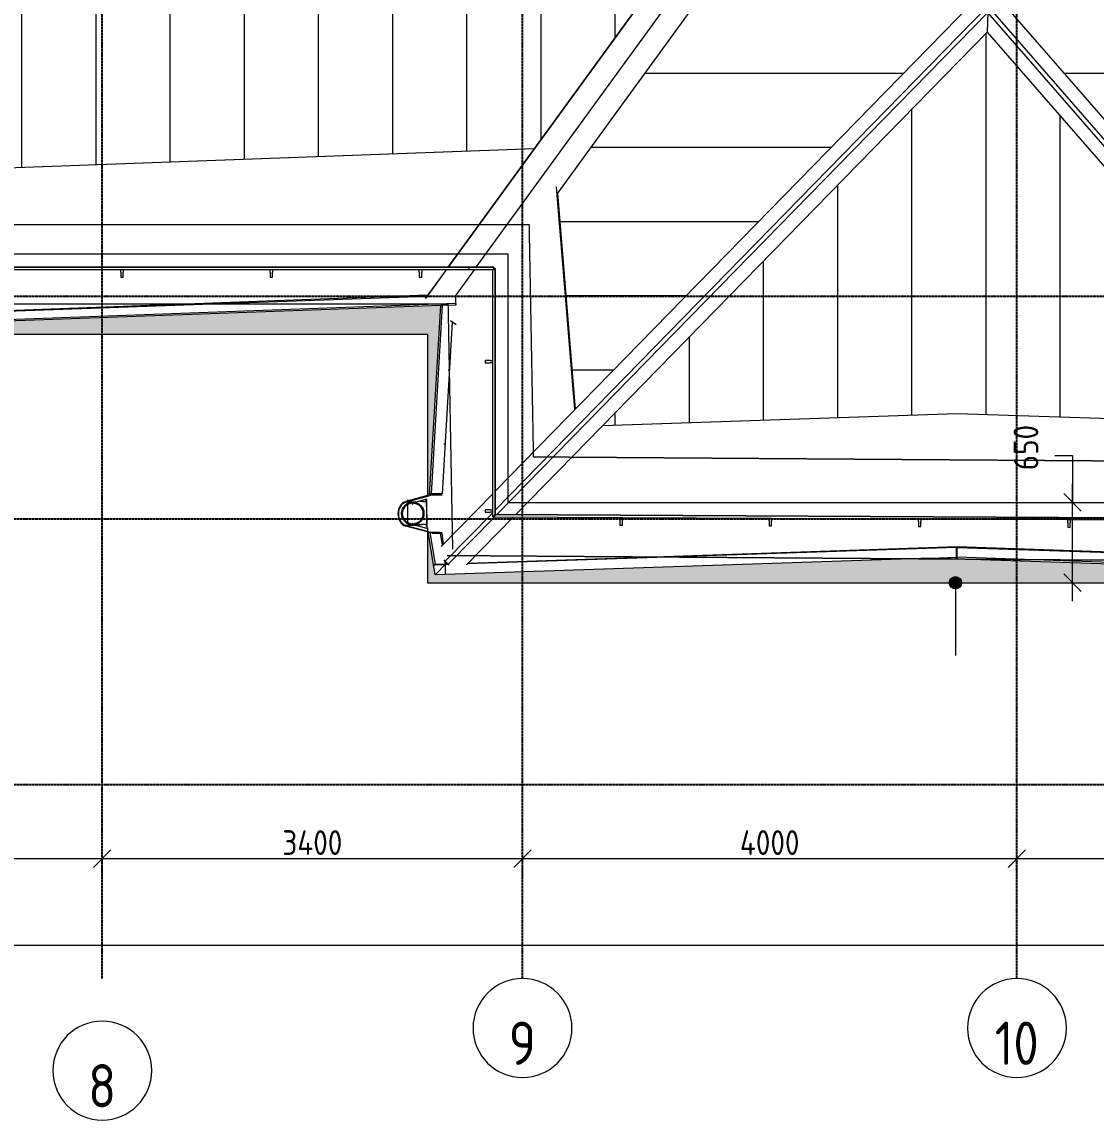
# Model space of a CAD drawing. Header units: millimetres. Extents: x -129048 to 476301, y -5853 to 215316.
# Drawn here: x 456719 to 465408, y -4873 to 4010 of the extents above; entities that cross this region are included whole.
import ezdxf

# ---------------------------------------------------------------- set-up
doc = ezdxf.new("R2010")
doc.units = ezdxf.units.MM
doc.linetypes.add('ADSK_Линия сетки', pattern=[25, 20, -2.5, 0, -2.5])
doc.linetypes.add('ADSK_Штриховая_ш3 п1_5', pattern=[4.5, 3, -1.5])
for name, color, linetype, lineweight in [('0_АР', 8, 'Continuous', 20), ('Антураж', 7, 'Continuous', 18), ('Ограждение', 251, 'Continuous', 18), ('Оси', 7, 'Continuous', 9)]:
    doc.layers.add(name, color=color, linetype=linetype, lineweight=lineweight)
doc.layers.add('Обобщенные модели', color=5, linetype='Continuous', lineweight=18, true_color=0x0000ff)
doc.styles.add('GOST Common', font='GOST Common_0.ttf', dxfattribs={"width": 0.9, "height": 350})
doc.styles.add('GOST Common_1', font='GOST Common_0.ttf', dxfattribs={"width": 0.9, "height": 200})
doc.dimstyles.new('ADSK_Основной_2_5_мм', dxfattribs={"dimscale": 304.8, "dimtxt": 251.428749, "dimasz": 0.463911, "dimexe": 0.492126, "dimexo": 0.492126, "dimgap": 0.098425, "dimtad": 1, "dimdec": 1, "dimrnd": 0.1, "dimdsep": 46, "dimtxsty": 'GOST Common_1', "dimblk1": 'OBLIQUE', "dimblk2": 'OBLIQUE', "dimsah": 1, "dimcen": 0.09, "dimdle": 0.492126, "dimazin": 2, "dimtfac": 1, "dimtdec": 4, "dimtix": 1, "dimtmove": 0, "dimatfit": 3, "dimfxl": 1, "dimtvp": 1, "dimtfill": 1, "dimtolj": 1, "dimtzin": 0, "dimlwd": 20, "dimlwe": 20, "dimarcsym": 2})
doc.dimstyles.new('ADSK_Основной_2_5_мм_Округление_до_10_мм_синий', dxfattribs={"dimscale": 304.8, "dimtxt": 251.428749, "dimasz": 0.463911, "dimexe": 0.492126, "dimexo": 0.492126, "dimgap": 0.098425, "dimtad": 1, "dimdec": 0, "dimrnd": 10, "dimdsep": 46, "dimtxsty": 'GOST Common_1', "dimblk1": 'OBLIQUE', "dimblk2": 'OBLIQUE', "dimsah": 1, "dimcen": 0.09, "dimdle": 0.492126, "dimazin": 2, "dimtfac": 1, "dimtdec": 4, "dimtix": 1, "dimtmove": 1, "dimatfit": 3, "dimfxl": 1, "dimtvp": 1, "dimtolj": 1, "dimtzin": 0, "dimlwd": 20, "dimlwe": 20, "dimarcsym": 2})

# ---------------------------------------------------------------- blocks, each defined once
blk = doc.blocks.new('Водосток - Тип 1 _карниз больше 490мм_-5298490-План кровли АР копия 1')
at = {"layer": 'Обобщенные модели'}
for p, q in [((39.7, 415), (125, 415)), ((125, 415), (197.6, 415)), ((223.3, 415), (231.2, 415)), ((125, 265), (18.8, 265)), ((75, 265), (75, 262.6)), ((75, 265), (75, 263.6)), ((231.2, 265), (125, 265)), ((175, 262.3), (175, 265)), ((175, 263.6), (175, 265)), ((175, 265), (175, 262.3)), ((175, 262.3), (175, 263.6))]:
    blk.add_line(p, q, dxfattribs=at)
at = {"layer": 'Обобщенные модели', "flags": 128}
blk.add_lwpolyline([(75, 262.6), (75, 263.8), (75, 265)], dxfattribs=at)
at = {"layer": 'Обобщенные модели'}
for points, knots in [([(18.8, 265), (21.1, 265), (25.1, 265.7), (28.9, 268.6), (30.8, 272.1), (31.6, 274.9), (32, 277.4), (32.1, 279.4), (32.2, 281.5), (32.2, 283.8), (32.1, 286.2), (31.9, 288.7), (31.6, 291.4), (31.3, 294.1), (31, 297), (30.6, 299.9), (30.2, 302.9), (29.8, 306), (29.4, 309.2), (29, 312.4), (28.7, 315.7), (28.3, 320.2), (27.8, 325.9), (27.4, 335.3), (27.4, 344.8), (27.8, 353.3), (28.1, 357.1), (28.2, 358.5)], [-1, -1, -1, -1, -0.9411765, -0.8823529, -0.8529412, -0.8235294, -0.8088235, -0.7941176, -0.7794118, -0.7647059, -0.75, -0.7352941, -0.7205882, -0.7058824, -0.6911765, -0.6764706, -0.6617647, -0.6470588, -0.6323529, -0.6176471, -0.6029412, -0.5882353, -0.5588235, -0.5294118, -0.4705882, -0.4411765, -0.4221107, -0.4221107, -0.4221107, -0.4221107]), ([(231.2, 415), (228.9, 415), (226.8, 414.6), (224.9, 413.8), (224.8, 413.7)], [-1, -1, -1, -1, -0.94117647, -0.93710492, -0.93710492, -0.93710492, -0.93710492]), ([(221.6, 318.7), (221.5, 317.7), (221.3, 315.6), (221, 312.4), (220.6, 309.2), (220.2, 306), (219.8, 302.9), (219.4, 299.9), (219, 296.9), (218.7, 294.1), (218.4, 291.4), (218.1, 288.7), (217.9, 286.2), (217.8, 283.8), (217.8, 281.5), (217.9, 279.4), (218, 277.3), (218.4, 274.9), (219.2, 272.1), (221.1, 268.5), (224.9, 265.7), (228.9, 265), (231.2, 265)], [-0.4101108, -0.4101108, -0.4101108, -0.4101108, -0.3970588, -0.3823529, -0.3676471, -0.3529412, -0.3382353, -0.3235294, -0.3088235, -0.2941176, -0.2794118, -0.2647059, -0.25, -0.2352941, -0.2205882, -0.2058824, -0.1911765, -0.1764706, -0.1470588, -0.1176471, -0.0588235, 0, 0, 0, 0])]:
    blk.add_open_spline(points, degree=3, knots=knots, dxfattribs=at)
blk = doc.blocks.new('Ограждение - 20 доп поручень 300-1864261-План кровли АР копия 1')
at = {"layer": 'Ограждение'}
for p, q in [((-60, 10), (-40, 10)), ((-60, 10), (-60, -10)), ((0, 10), (-40, 10)), ((0, -10), (0, 10)), ((-40, -10), (-60, -10)), ((-40, -10), (0, -10))]:
    blk.add_line(p, q, dxfattribs=at)
blk = doc.blocks.new('Ограждение - Ограждение-1863905-План кровли АР копия 1')
for p, rotation in [((38609.6, 1949.5), 269.9999999999994), ((39817.2, 1949.5), 269.9999999999994), ((41024.8, 1949.5), 269.9999999999994), ((41548.9, 1266), 180), ((41548.9, 58.4), 180), ((42647.6, -55.9), 269.7171970149964), ((43855.1, -61.9), 269.7171970149964), ((45062.7, -67.9), 269.7171970149964), ((46270.3, -73.8), 269.7171970149964)]:
    blk.add_blockref('Ограждение - 20 доп поручень 300-1864261-План кровли АР копия 1', p, dxfattribs=dict(rotation=rotation))
blk = doc.blocks.new('Тип верхнего поручня - Верхний поручень_Внутренний_-1864227-План кровли АР копия 1')
at = {"layer": 'Ограждение'}
for p, q in [((29053.3, 2029.5), (41415.1, 2029.5)), ((41415.1, 2009.5), (29053.3, 2009.5)), ((41415.1, 2029.5), (41618.9, 2029.5)), ((41415.1, 2029.5), (41415.1, 2009.5)), ((41618.9, 2009.5), (41415.1, 2009.5)), ((41608.9, 9.2), (41608.9, 2009.5)), ((41618.9, 2029.5), (41618.9, 2009.5)), ((41618.9, 2019.5), (41628.9, 2019.5)), ((41628.9, 2019.5), (41628.9, 29.1)), ((41628.9, 29.1), (41608.9, 9.2)), ((42647.9, 4.1), (41608.9, 9.2)), ((41628.9, 29.1), (49274.2, -8.6)), ((43855.4, -1.9), (42657.9, 4)), ((46270.6, -13.8), (43865.4, -1.9)), ((47478.2, -19.8), (46280.6, -13.9))]:
    blk.add_line(p, q, dxfattribs=at)
blk = doc.blocks.new('Тип верхнего поручня - Верхний поручень_Внутренний_-V18-План кровли АР копия 1')
at = {"layer": 'Ограждение'}
for p, q in [((41415.1, 2029.5), (29053.3, 2029.5)), ((41415.1, 2009.5), (29053.3, 2009.5)), ((41618.9, 2029.5), (41415.1, 2029.5)), ((41618.9, 2009.5), (41415.1, 2009.5)), ((41608.9, 19.1), (41608.9, 2009.5)), ((41618.9, 2009.5), (41618.9, 2029.5)), ((41618.9, 2019.5), (41628.9, 2019.5)), ((41628.9, 19.1), (41628.9, 2019.5)), ((41608.9, 19.1), (41628.9, 19.1)), ((41618.9, 9.1), (41618.9, 19.1)), ((42647.9, 4.1), (41618.9, 9.1)), ((49274.2, -8.6), (41628.9, 29.1)), ((43855.4, -1.9), (42657.9, 4)), ((46270.6, -13.8), (43865.4, -1.9)), ((47478.2, -19.8), (46280.6, -13.9))]:
    blk.add_line(p, q, dxfattribs=at)
blk = doc.blocks.new('Ограждение - Ограждение-2966135-План кровли АР копия 1')
at = {"layer": 'Ограждение'}
for p, q in [((45522.5, 4201.7), (45618.5, 4299.9)), ((45614.6, 4141.9), (45618.6, 4301.9)), ((45618.5, 4299.9), (45614.6, 4141.3)), ((45618.6, 4301.9), (45618.5, 4300.9)), ((45618.6, 4301.9), (45713.9, 4192.4)), ((41628.9, 218.7), (45488.9, 4167.4)), ((41628.9, 64.1), (45614.8, 4141.6)), ((45613.4, 4091.5), (41642.2, 29)), ((45613.1, 4091.3), (45607.9, 3931.3)), ((45614.1, 4116.6), (45613.4, 4091.5)), ((49181.3, -8.2), (45613.4, 4091.5)), ((45614.1, 4116.6), (45614.8, 4141.6)), ((45614.8, 4141.6), (45614.6, 4141.9)), ((45614.8, 4141.6), (49226.5, -8.4)), ((45739, 4163.5), (49297.1, 75)), ((41792.6, 28.3), (45607.9, 3931.3)), ((45607.9, 3933.2), (49037.4, -7.5)), ((41192.1, -228.2), (41608.9, 198.2)), ((41225.3, -348.8), (41608.9, 43.6)), ((41622.7, 9.1), (41249.6, -372.5)), ((41395.9, -377.5), (41773.1, 8.4)), ((49317.4, 51.8), (49521.4, -182.6)), ((49054.9, -27.6), (49358.6, -376.5)), ((49446.4, -312.8), (49198.7, -28.3)), ((49244, -28.5), (49472, -290.5)), ((49517, -251.4), (49472, -290.5)), ((41225.3, -348.8), (41212.3, -336)), ((41237.5, -360.7), (41225.3, -348.8)), ((49446.4, -312.8), (49372.7, -377)), ((49459.2, -301.7), (49446.4, -312.8)), ((49472, -290.5), (49459.2, -301.7)), ((41249.6, -372.5), (41237.5, -360.7)), ((41257.6, -380.4), (41249.6, -372.5))]:
    blk.add_line(p, q, dxfattribs=at)
blk = doc.blocks.new('Ограждение - Ограждение-2968790-План кровли АР копия 1')
at = {"layer": 'Ограждение'}
for p, q in [((45307.2, 7614.4), (45270.9, 7564.6)), ((45271.2, 7562.5), (45308.3, 7613.6)), ((45307.2, 7614.4), (45308.3, 7613.6)), ((45308.3, 7613.6), (45357.7, 7577.7)), ((45229, 7506.8), (41247.7, 2029.5)), ((41249.4, 2029.5), (45230.1, 7506)), ((45454.8, 7507.1), (41473.3, 2029.5)), ((45441.9, 7516.5), (45454.8, 7507.1)), ((45454.8, 7507.1), (45488.9, 7482.3)), ((45557.4, 7432.6), (45597, 7403.8)), ((45597, 7396.7), (45582.4, 7376.6)), ((45488.9, 7248), (42132.1, 2629.9)), ((41233.1, 2009.5), (41064.5, 1777.5)), ((41065.8, 1776.9), (41234.9, 2009.5)), ((41458.7, 2009.5), (41301.6, 1793.3)), ((41312.8, 1563.4), (41266.7, 1597))]:
    blk.add_line(p, q, dxfattribs=at)
blk = doc.blocks.new('Антураж 4 - Антураж 4-5053377-План кровли АР копия 1')
at = {"layer": 'Антураж'}
for p, q in [((35759.5, 2764.3), (41946.1, 2990.4)), ((41944.5, 2988.2), (35759.5, 2762.2)), ((35853.4, 1614.6), (41085.1, 1805.8)), ((41077, 1794.8), (35857.4, 1606)), ((41308.8, 1791.9), (41308.8, 1739.5)), ((41309, 1737.1), (41309, 1786.5)), ((35856, 1542.3), (41308.8, 1739.5)), ((41309.4, 1724.1), (41188.3, 1719.8)), ((41308.8, 1739.5), (41309.4, 1724.1)), ((41309.2, 1730.8), (41309, 1737.1)), ((41309.2, 1736.8), (41309.2, 1734.7)), ((41309.4, 1730.5), (41309.2, 1736.8)), ((41309.2, 1734.7), (41309.2, 1732.9)), ((41309.2, 1732.9), (41309.2, 1730.8)), ((41309.4, 1724.1), (41309.4, 1730.5)), ((45364.9, 845.3), (42496.2, 748)), ((42498.8, 750.8), (45364.9, 848)), ((45364.9, 848), (48381.9, 745.7)), ((45364.9, 848), (45364.9, 845.3)), ((48384.3, 742.9), (45364.9, 845.3)), ((45360.8, -236), (41403, -370.2)), ((41408.9, -364.2), (45364.9, -230.1)), ((45360.8, -236), (45360.8, -316)), ((45361.2, -244.5), (45360.8, -236)), ((45361, -242.9), (45361.2, -247.1)), ((45361, -317.5), (45361, -242.9)), ((45361.2, -247.1), (45361.2, -244.5)), ((45364.9, -235.9), (45364.5, -244.3)), ((45364.5, -247), (45364.7, -242.8)), ((45364.5, -244.3), (45364.5, -247)), ((45364.7, -242.8), (45364.7, -317.4)), ((45364.9, -230.1), (49348.7, -365.2)), ((45364.9, -235.9), (49353.9, -371.2)), ((45364.9, -315.8), (45364.9, -235.9)), ((45152.7, -323), (45360.8, -316)), ((45360.8, -316), (45361.4, -330.1)), ((45361.2, -323.4), (45361, -317.5)), ((45361.2, -316.4), (45361.2, -319.1)), ((45361.4, -322.3), (45361.2, -316.4)), ((45361.2, -319.1), (45361.2, -320.8)), ((45361.2, -320.8), (45361.2, -323.4)), ((45361.4, -330.1), (45361.4, -322.3)), ((45364.3, -330.2), (45364.9, -315.8)), ((45364.5, -316.3), (45364.3, -322.2)), ((45364.3, -322.2), (45364.3, -330.2)), ((45364.5, -318.9), (45364.5, -316.3)), ((45364.7, -317.4), (45364.5, -323.3)), ((45364.5, -320.6), (45364.5, -318.9)), ((45364.5, -323.3), (45364.5, -320.6)), ((49504, -456.2), (45364.9, -315.8)), ((41252.5, -375.3), (41225.9, -376.3)), ((41225.9, -456.2), (41225.9, -376.3)), ((41230.7, -367.6), (41237.5, -360.7)), ((41238.8, -362), (41230.7, -370.3)), ((41230.7, -370.3), (41230.7, -367.6)), ((41230.7, -370.3), (41246.7, -369.7))]:
    blk.add_line(p, q, dxfattribs=at)
blk = doc.blocks.new('Антураж 19 - Антураж 19-5695156-План кровли АР копия 1')
at = {"layer": 'Антураж'}
for p, q in [((42274.3, 878.9), (42125.7, 2681.7)), ((42132.7, 2629.4), (42276.8, 881.5)), ((41113, 196.2), (41202.6, 1720.3)), ((41281.3, 1586.3), (41199.6, 196.8)), ((41079.8, 183), (40906.1, 135.8)), ((40907.1, 131), (41079.8, 177.9)), ((41097.9, 182.8), (41120.1, 188.8)), ((41119.2, 193.7), (41098.2, 188)), ((41113, 196.2), (41098.8, 197.4)), ((41190.5, 196.2), (41113, 196.2)), ((41197.7, 193.7), (41119.2, 193.7)), ((41120.1, 188.8), (41119.2, 193.7)), ((41120.1, 188.8), (41198.6, 188.8)), ((41199.6, 196.8), (41188.1, 193.7)), ((40988.4, 131), (40907.1, 131)), ((41074.3, 154.3), (40988.4, 131)), ((41074.3, 155), (41075.6, -83.8)), ((41079.8, -111.4), (40906.1, -64.2)), ((40907.1, -59.3), (41079.8, -106.2)), ((40988.4, -59.3), (40907.1, -59.3)), ((41075.6, -83), (40988.4, -59.3)), ((41084.8, -107.6), (41120.1, -117.2)), ((41119.2, -122), (41085.7, -112.9)), ((41086, -114.8), (41099.8, -111.7)), ((41100, -111.6), (41178.6, -111.6)), ((41100, -111.7), (41142.9, -374.2)), ((41120.1, -117.2), (41119.2, -122)), ((41119.2, -122), (41197.7, -122)), ((41198.6, -117.2), (41120.1, -117.2)), ((41183, -122), (41199.2, -221)), ((41197.2, -122), (41208.7, -211.2)), ((41219, -342.7), (41224.2, -374.2)), ((41226.7, -350.1), (41228.8, -366.7)), ((41142.9, -374.2), (41128.9, -377.5)), ((41128.9, -377.5), (41137, -377.5)), ((41135.7, -376.5), (41141.5, -375.2)), ((41138.5, -376.5), (41135.7, -376.5)), ((41137, -377.5), (41142.8, -376.1)), ((41140.1, -376.1), (41138.5, -376.5)), ((41142.8, -376.1), (41140.1, -376.1)), ((41141.5, -375.2), (41217.4, -375.2)), ((41224.2, -374.2), (41142.9, -374.2)), ((41217.4, -375.2), (41213.2, -376.1)), ((41213.2, -376.1), (41215.9, -376.1)), ((41215.9, -376.1), (41224.2, -374.2)), ((41228.8, -366.7), (41236.1, -359.3)), ((41231.5, -366.7), (41228.8, -366.7)), ((41237.5, -360.7), (41231.5, -366.7))]:
    blk.add_line(p, q, dxfattribs=at)
for centre, major_axis, start_param, end_param in [((40928.5, 35.8), (0, 103.5), 0.260302, 2.881291), ((40928.5, 35.8), (0, 98.5), 0.261202, 2.88039), ((41009.7, 35.8), (0, 98.5), 0.261202, 0.708314), ((41009.7, 35.8), (0, 98.5), 2.442515, 2.88039)]:
    blk.add_ellipse(centre, major_axis=major_axis, ratio=0.840567, start_param=start_param, end_param=end_param, dxfattribs=at)
blk = doc.blocks.new('Ось сетки - Круг_Ø8 мм-8258-План кровли АР копия 1')
at = {"layer": 'Оси', "lineweight": 20}
for start, end in [(360, 180), (180, 360)]:
    blk.add_arc((0, 0), 4, start, end, dxfattribs=at)
blk = doc.blocks.new('_Oblique')
at = {"color": 0, "linetype": 'ByBlock', "lineweight": -2}
blk.add_line((-0.5, -0.5), (0.5, 0.5), dxfattribs=at)
blk = doc.blocks.new('*D3101')
at = {"color": 0, "lineweight": 20, "transparency": 16777216}
for p, q in [((449318.1, -2758.4), (457518.1, -2758.4)), ((449468.1, -2808.4), (449468.1, -2908.4)), ((457368.1, -2808.4), (457368.1, -2908.4))]:
    blk.add_line(p, q, dxfattribs=at)
at = {"layer": 'Defpoints', "color": 0, "transparency": 16777216}
for p in [(449468.1, -2658.4), (457368.1, -2658.4), (457368.1, -2758.4)]:
    blk.add_point(p, dxfattribs=at)
at = {"color": 0, "lineweight": 20, "transparency": 16777216, "xscale": 141.4, "yscale": 141.4, "zscale": 141.4, "rotation": 180}
blk.add_blockref('_Oblique', (449468.1, -2758.4), dxfattribs=at)
at = {"color": 0, "lineweight": 20, "transparency": 16777216, "xscale": 141.4, "yscale": 141.4, "zscale": 141.4}
blk.add_blockref('_Oblique', (457368.1, -2758.4), dxfattribs=at)
at = {"color": 0, "lineweight": 20, "transparency": 16777216, "insert": (453418.1, -2628.4), "char_height": 200, "width": 756.843, "attachment_point": 5, "style": 'GOST Common_1', "bg_fill": 3, "box_fill_scale": 1.1, "bg_fill_color": 256, "bg_fill_true_color": 13158600, "bg_fill_transparency": 0}
blk.add_mtext('\\A1;7900', dxfattribs=at)
blk = doc.blocks.new('*D3102')
at = {"color": 0, "lineweight": 20, "transparency": 16777216}
for p, q in [((457218.1, -2758.4), (460918.1, -2758.4)), ((457368.1, -2808.4), (457368.1, -2908.4)), ((460768.1, -2808.4), (460768.1, -2908.4))]:
    blk.add_line(p, q, dxfattribs=at)
at = {"layer": 'Defpoints', "color": 0, "transparency": 16777216}
for p in [(457368.1, -2658.4), (460768.1, -2658.4), (460768.1, -2758.4)]:
    blk.add_point(p, dxfattribs=at)
at = {"color": 0, "lineweight": 20, "transparency": 16777216, "xscale": 141.4, "yscale": 141.4, "zscale": 141.4, "rotation": 180}
blk.add_blockref('_Oblique', (457368.1, -2758.4), dxfattribs=at)
at = {"color": 0, "lineweight": 20, "transparency": 16777216, "xscale": 141.4, "yscale": 141.4, "zscale": 141.4}
blk.add_blockref('_Oblique', (460768.1, -2758.4), dxfattribs=at)
at = {"color": 0, "lineweight": 20, "transparency": 16777216, "insert": (459068.1, -2628.4), "char_height": 200, "width": 782.412, "attachment_point": 5, "style": 'GOST Common_1', "bg_fill": 3, "box_fill_scale": 1.1, "bg_fill_color": 256, "bg_fill_true_color": 13158600, "bg_fill_transparency": 0}
blk.add_mtext('\\A1;3400', dxfattribs=at)
blk = doc.blocks.new('*D3103')
at = {"color": 0, "lineweight": 20, "transparency": 16777216}
for p, q in [((460618.1, -2758.4), (464918.1, -2758.4)), ((460768.1, -2808.4), (460768.1, -2908.4)), ((464768.1, -2808.4), (464768.1, -2908.4))]:
    blk.add_line(p, q, dxfattribs=at)
at = {"layer": 'Defpoints', "color": 0, "transparency": 16777216}
for p in [(460768.1, -2658.4), (464768.1, -2658.4), (464768.1, -2758.4)]:
    blk.add_point(p, dxfattribs=at)
at = {"color": 0, "lineweight": 20, "transparency": 16777216, "xscale": 141.4, "yscale": 141.4, "zscale": 141.4, "rotation": 180}
blk.add_blockref('_Oblique', (460768.1, -2758.4), dxfattribs=at)
at = {"color": 0, "lineweight": 20, "transparency": 16777216, "xscale": 141.4, "yscale": 141.4, "zscale": 141.4}
blk.add_blockref('_Oblique', (464768.1, -2758.4), dxfattribs=at)
at = {"color": 0, "lineweight": 20, "transparency": 16777216, "insert": (462768.1, -2628.4), "char_height": 200, "width": 782.412, "attachment_point": 5, "style": 'GOST Common_1', "bg_fill": 3, "box_fill_scale": 1.1, "bg_fill_color": 256, "bg_fill_true_color": 13158600, "bg_fill_transparency": 0}
blk.add_mtext('\\A1;4000', dxfattribs=at)
blk = doc.blocks.new('*D3104')
at = {"color": 0, "lineweight": 20, "transparency": 16777216}
for p, q in [((464618.1, -2758.4), (467918.1, -2758.4)), ((464768.1, -2808.4), (464768.1, -2908.4)), ((467768.1, -2808.4), (467768.1, -2908.4))]:
    blk.add_line(p, q, dxfattribs=at)
at = {"layer": 'Defpoints', "color": 0, "transparency": 16777216}
for p in [(464768.1, -2658.4), (467768.1, -2658.4), (467768.1, -2758.4)]:
    blk.add_point(p, dxfattribs=at)
at = {"color": 0, "lineweight": 20, "transparency": 16777216, "xscale": 141.4, "yscale": 141.4, "zscale": 141.4, "rotation": 180}
blk.add_blockref('_Oblique', (464768.1, -2758.4), dxfattribs=at)
at = {"color": 0, "lineweight": 20, "transparency": 16777216, "xscale": 141.4, "yscale": 141.4, "zscale": 141.4}
blk.add_blockref('_Oblique', (467768.1, -2758.4), dxfattribs=at)
at = {"color": 0, "lineweight": 20, "transparency": 16777216, "insert": (466268.1, -2628.4), "char_height": 200, "width": 756.843, "attachment_point": 5, "style": 'GOST Common_1', "bg_fill": 3, "box_fill_scale": 1.1, "bg_fill_color": 256, "bg_fill_true_color": 13158600, "bg_fill_transparency": 0}
blk.add_mtext('\\A1;3000', dxfattribs=at)
blk = doc.blocks.new('*D3106')
at = {"color": 0, "lineweight": 20, "transparency": 16777216}
for p, q in [((412268.1, -3458.4), (474418.1, -3458.4)), ((412418.1, -3508.4), (412418.1, -3608.4)), ((474268.1, -3508.4), (474268.1, -3608.4))]:
    blk.add_line(p, q, dxfattribs=at)
at = {"layer": 'Defpoints', "color": 0, "transparency": 16777216}
for p in [(412418.1, -3358.4), (474268.1, -3358.4), (474268.1, -3458.4)]:
    blk.add_point(p, dxfattribs=at)
at = {"color": 0, "lineweight": 20, "transparency": 16777216, "xscale": 141.4, "yscale": 141.4, "zscale": 141.4, "rotation": 180}
blk.add_blockref('_Oblique', (412418.1, -3458.4), dxfattribs=at)
at = {"color": 0, "lineweight": 20, "transparency": 16777216, "xscale": 141.4, "yscale": 141.4, "zscale": 141.4}
blk.add_blockref('_Oblique', (474268.1, -3458.4), dxfattribs=at)
at = {"color": 0, "lineweight": 20, "transparency": 16777216, "insert": (443343.1, -3328.4), "char_height": 200, "width": 889.802, "attachment_point": 5, "style": 'GOST Common_1', "bg_fill": 3, "box_fill_scale": 1.1, "bg_fill_color": 256, "bg_fill_true_color": 13158600, "bg_fill_transparency": 0}
blk.add_mtext('\\A1;61850', dxfattribs=at)
blk = doc.blocks.new('*D3094')
at = {"layer": '0_АР', "color": 0, "lineweight": 20, "transparency": 16777216}
for p, q in [((465075.8, 504.2), (465217.2, 504.2)), ((465217.2, 504.2), (465217.2, 123.9)), ((465217.2, -676.1), (465217.2, 273.9)), ((465267.2, 123.9), (465367.2, 123.9)), ((465267.2, -526.1), (465367.2, -526.1))]:
    blk.add_line(p, q, dxfattribs=at)
at = {"layer": 'Defpoints', "color": 0, "transparency": 16777216}
for p in [(465117.2, 123.9), (465217.2, 123.9), (465117.2, -526.1)]:
    blk.add_point(p, dxfattribs=at)
at = {"layer": '0_АР', "color": 0, "lineweight": 20, "transparency": 16777216, "xscale": 141.4, "yscale": 141.4, "zscale": 141.4}
for p, rotation in [((465217.2, 123.9), 90), ((465217.2, -526.1), 270)]:
    blk.add_blockref('_Oblique', p, dxfattribs=dict(at, rotation=rotation))
at = {"layer": '0_АР', "color": 0, "lineweight": 20, "transparency": 16777216, "insert": (464741.4, 383.7), "char_height": 200, "width": 567.632, "attachment_point": 1, "rotation": 90, "line_spacing_factor": 1.022761, "style": 'GOST Common_1'}
blk.add_mtext('\\A1;650', dxfattribs=at)

msp = doc.modelspace()

# ---------------------------------------------------------------- hatches: boundary and pattern name
at = {"layer": '0_АР'}
h = msp.add_hatch(color=256, dxfattribs=at)
h.paths.add_polyline_path([(460156.04763, -526.1282), (468569.45868, -526.1282), (468569.45868, 470.85917), (468481.41768, 469.80481), (468421.75188, -474.78371), (464071.312, -327.23058), (460060.68677, -462.4321), (459998.42169, -81.34858), (459998.42169, -526.1282), (460149.25034, -526.1282)])
h.paths.add_polyline_path([(426848.18938, -393.11468), (426996.71702, -393.11468), (426995.8422, -30.5167), (426892.03817, -280.99054), (422574.47182, -150.96288), (418243.9977, -302.7896), (418181.71887, 255.10739), (418181.71887, -393.11468), (426834.40351, -393.11468)])
h.paths.add_polyline_path([(459998.42169, 173.65534), (460016.49588, 178.5626), (460106.83739, 1715.55425), (454775.1288, 1522.72712), (454768.65599, 1484.01873), (459998.42169, 1484.01873), (459998.42169, 177.8331)])
h.paths.add_polyline_path([(426996.71702, 307.98998), (426996.71702, 1484.01873), (431808.50926, 1484.01873), (431801.17411, 1522.75808), (426923.7777, 1697.71143), (426980.91393, 312.03845)])
h.paths.add_polyline_path([(418181.71887, 498.46135), (418449.78563, 8044.46376), (412395.48641, 7833.23446), (412388.9887, 7794.37715), (418181.71887, 7794.37715), (418181.71887, 521.17068)])
h.paths.add_polyline_path([(468569.45868, 793.26695), (468569.45868, 7855.20884), (474810.5027, 7855.20884), (474810.5027, 8466.54483), (474799.64795, 8463.30161), (474605.60606, 7995.59286), (468269.12123, 8216.83509), (468537.28994, 799.28958), (468551.3418, 798.37116), (468568.64393, 793.49649)])
h.paths.add_polyline_path([(444717.77099, 1484.01873), (454490.35558, 1484.01873), (454484.99256, 1516.09043), (447978.58263, 1752.2426), (447978.58263, 1629.21475), (438298.58263, 1629.21475), (438298.58263, 1739.90633), (432093.27679, 1522.69313), (432086.80967, 1484.01873), (444709.90267, 1484.01873)])
h.paths.add_polyline_path([(411793.26016, 7794.37715), (412110.68829, 7794.37715), (412105.57997, 7824.92572), (411796.07957, 7895.03328), (411970.99201, 14167.21618), (411736.11657, 20164.30548), (411690.79495, 20175.91607), (411690.79495, 7794.37715)])
h.paths.add_polyline_path([(474810.5027, 8769.43917), (474810.5027, 16800.5412), (474780.01818, 16792.48492), (474631.53347, 12780.54006), (474779.77372, 8777.42067), (474783.20502, 8776.52943)])
h.paths.add_polyline_path([(443273.92993, 13315.94041), (451515.61309, 13634.75334), (451524.95784, 13673.91812), (435026.37434, 13673.91812), (435036.37752, 13633.97199), (443273.89961, 13315.94172)])
h.paths.add_polyline_path([(429583.46955, 13405.17538), (434743.53528, 13605.55867), (434759.84589, 13673.91812), (430023.58263, 13673.91812), (430023.58263, 21008.31207), (429427.12163, 21007.79811), (429447.71262, 20921.1896), (429842.14127, 20793.78649), (429585.95802, 13476.2553)])
h.paths.add_polyline_path([(457100.32125, 13409.8723), (456816.08299, 20843.0004), (457389.97623, 21005.25186), (457399.64863, 21047.10511), (456625.26934, 21047.10511), (456625.26934, 13673.91812), (451796.60167, 13673.91812), (451806.2816, 13633.34853), (457093.45064, 13410.16233)])
h.paths.add_polyline_path([(474810.5027, 17103.43554), (474810.5027, 32792.0834), (474779.89454, 32784.00072), (474490.92605, 24945.22219), (474779.77713, 17111.41615), (474783.20502, 17110.5258)])
h.paths.add_polyline_path([(411690.79495, 20470.39356), (411735.74025, 20481.90775), (411958.45405, 26169.96647), (411735.98664, 31850.24085), (411690.79495, 31861.81815), (411690.79495, 20474.45967)])
h.paths.add_polyline_path([(464256.63893, 20578.85736), (463978.90831, 27851.09231), (463950.4366, 27858.48751), (463950.4366, 21047.10511), (457667.51663, 21047.10511), (457677.33226, 21004.63206), (464062.16559, 20591.44255)])
h.paths.add_polyline_path([(422311.50074, 20701.20681), (429147.24477, 20951.71672), (429160.16092, 21008.31207), (422655.83979, 21008.31207), (422655.83979, 28188.44734), (422612.3936, 28177.3172), (422318.66295, 20879.16209)])
h.paths.add_polyline_path([(463950.4366, 28147.68869), (463979.11188, 28155.13676), (464268.312, 35727.69465), (464206.70712, 37340.78713), (463950.4366, 37340.78713), (463950.4366, 28154.43256)])
h.paths.add_polyline_path([(422655.83979, 28465.23145), (422655.83979, 42943.28345), (422621.0216, 42934.36365), (422337.86721, 35703.51079), (422621.00423, 28474.1557), (422655.35535, 28465.35555)])
h.paths.add_polyline_path([(411690.79495, 32156.29564), (411726.38081, 32165.41211), (411915.14888, 37559.49463), (411726.55312, 42947.71188), (411690.79495, 42956.87248), (411690.79495, 32160.36175)])
h.paths.add_polyline_path([(474810.5027, 33094.97774), (474810.5027, 43242.68471), (474778.61558, 43234.4024), (474593.9667, 38155.3105), (474779.77689, 33102.95842), (474783.20502, 33102.068)])
h.paths.add_polyline_path([(464178.06421, 38090.78713), (463985.8628, 43123.48317), (463950.4366, 43132.68471), (463950.4366, 38090.78713), (464171.27948, 38090.78713)])
h.paths.add_polyline_path([(422655.83979, 43220.06756), (422655.83979, 43712.3958), (411690.79495, 43712.3958), (411690.79495, 43251.34997), (411726.89775, 43260.59886), (411851.01254, 43604.77443), (417072.42341, 43417.46725), (422496.5779, 43611.91877), (422620.72885, 43229.06236), (422655.50382, 43220.15363)])
h.paths.add_polyline_path([(463950.4366, 43421.88589), (464022.86139, 43440.6974), (464125.56796, 43776.85536), (469381.5449, 43594.91903), (474632.61136, 43776.746), (474754.15795, 43546.52079), (474810.5027, 43531.88589), (474810.5027, 43894.59235), (463950.4366, 43894.59235), (463950.4366, 43435.82273)])
h = msp.add_hatch(dxfattribs=at)
h.set_pattern_fill('FP_19', color=256, style=0, pattern_type=2)
h.set_pattern_definition([(180, (436121.63, -4.2), (-7e-14, -600), [])])
h.paths.add_polyline_path([(468428.72339, -364.41548), (468428.92179, -361.27458), (468425.98993, -361.27458)])
h.paths.add_polyline_path([(468462.7448, 794.90302), (468463.38594, 798.37116), (468451.60517, 799.51251), (468202.62681, 7655.70538), (468201.20425, 7655.61902), (468449.10116, 798.79157), (468462.48478, 794.97713)])
h.paths.add_polyline_path([(467409.20609, 997.56214), (467103.46744, 9454.29208), (467106.3993, 9454.29208), (467135.95934, 9453.0627), (464657.59439, 12624.0124), (464657.59439, 4159.31801), (467249.57651, 1180.98547)])
h.paths.add_polyline_path([(464554.28483, 4278.02648), (464554.28483, 7615.58612), (464551.89395, 7620.34121), (464549.52974, 7620.34121), (464549.52974, 4283.49034)])
h.paths.add_polyline_path([(464551.89395, 7654.32656), (464554.28483, 7659.08165), (464554.28483, 12756.19205), (464549.52974, 12762.27596), (464549.52974, 7654.32656)])
h.paths.add_polyline_path([(468200.47885, 7675.68354), (468203.00564, 7675.77455), (468187.38605, 8107.81238), (468184.73326, 8111.2065), (468200.47802, 7675.70653)])
h.paths.add_polyline_path([(464530.02904, 13005.78328), (464531.17226, 13006.6768), (464530.02904, 13012.48903)])
h = msp.add_hatch(dxfattribs=at)
h.set_pattern_fill('FP_20', color=256, style=0, pattern_type=2)
h.set_pattern_definition([(90, (418918.6, 157.27), (-600, 4e-14), [])])
h.paths.add_polyline_path([(432093.27679, 1522.69313), (432094.31786, 1522.72958), (432093.28289, 1522.72958)])
h.paths.add_polyline_path([(432080.12681, 1548.1335), (432089.19695, 1602.37434), (432094.14482, 1601.7596), (438298.58263, 1819.30774), (438298.58263, 2239.21475), (438284.70126, 2254.93238), (438296.28786, 1821.3303), (432089.14055, 1604.05265), (432086.80967, 1589.59241)])
h.paths.add_polyline_path([(431815.19212, 1548.1335), (431805.51191, 1604.09729), (430037.46077, 1665.05955), (431806.17493, 1602.05771)])
h.paths.add_polyline_path([(454497.03844, 1548.1335), (454488.06795, 1603.78438), (447978.82573, 1840.03934), (447978.82573, 2005.27642), (447971.83545, 2005.27642), (447971.83545, 1729.21475), (447978.58263, 1729.21475), (447978.82573, 1831.27072), (454483.02044, 1595.19895), (454483.02044, 1601.74758), (454488.06795, 1601.77849), (454490.35558, 1588.09807)])
h.paths.add_polyline_path([(454761.97313, 1548.1335), (454772.01576, 1602.25115), (454782.40854, 1602.02726), (459995.63161, 1790.56923), (460003.64419, 1801.59267), (454772.01576, 1610.4356), (454770.71634, 1602.37434)])
h.paths.add_polyline_path([(442301.08119, 1629.21475), (442928.06382, 1629.21475), (442928.06382, 1689.48443), (442273.48258, 1691.22462), (442264.86185, 1694.26204), (442249.19723, 1705.47429), (442243.09053, 1712.51172), (442238.33423, 1721.6348), (442236.38047, 1729.21475), (442135.33805, 1729.21475), (442135.33805, 1629.21475), (442297.85319, 1629.21475)])
h.paths.add_polyline_path([(444226.66159, 1629.21475), (444328.0777, 1629.21475), (444328.0777, 1729.21475), (444240.30813, 1729.21475), (444234.04781, 1714.4521), (444221.1832, 1700.10732), (444212.44789, 1694.6759), (444203.90468, 1691.73795), (444185.91197, 1689.47543), (444078.95669, 1689.37043), (443660.8066, 1689.34561), (443660.8066, 1629.21475), (444223.00476, 1629.21475)])
h.paths.add_polyline_path([(443865.15701, 1689.34561), (443865.13285, 1689.34745), (443903.98605, 1689.34745)])
h.paths.add_polyline_path([(447978.82573, 2025.27642), (447978.82573, 2247.12972), (447971.83545, 2239.21475), (447971.83545, 2025.27642)])
h.paths.add_polyline_path([(447696.14862, 2239.21475), (445376.82129, 4286.43997), (447433.38277, 2239.21475)])
h.paths.add_polyline_path([(438837.03531, 2239.21475), (440892.30663, 4286.43997), (438574.26946, 2239.21475), (438701.56869, 2239.21475)])
h.paths.add_polyline_path([(438279.08733, 2463.9935), (443135.20904, 6752.78357), (447978.82573, 2475.03758), (447978.82573, 2993.15609), (452378.04646, 2833.48501), (452378.04646, 5987.2416), (454678.04646, 5987.2416), (454678.04646, 2760.13125), (460864.6847, 2986.18317), (464147.18381, 7502.92323), (464135.33929, 7512.27656), (434759.44071, 7512.27656), (434759.44071, 7198.72396), (433359.44071, 7198.72396), (433359.44071, 7512.27656), (423122.13711, 7512.27656), (426183.45947, 2954.30771), (431532.31499, 2766.73319), (431532.31499, 5987.2416), (433832.31499, 5987.2416), (433832.31499, 2818.12373), (438265.41084, 2973.30172), (438278.13303, 2499.53143)])
h.paths.add_polyline_path([(464373.36861, 7502.92323), (464380.16724, 7512.27656), (464360.50062, 7512.27656)])
h.paths.add_polyline_path([(464471.46001, 7675.7686), (464494.10235, 7675.7686), (464505.36532, 7684.51986), (464515.54439, 7698.52388), (464515.54439, 7714.77895), (464466.14393, 7675.7686)])
h.paths.add_polyline_path([(464527.79187, 7724.4505), (464531.17226, 7724.4505), (464530.02904, 7726.21713)])
h = msp.add_hatch(dxfattribs=at)
h.set_pattern_fill('FP_21', color=256, style=0, pattern_type=2)
h.set_pattern_definition([(0, (430847.35, -4.2), (0, 600), [])])
h.paths.add_polyline_path([(460060.68677, -462.4321), (460142.77883, -378.45333), (460131.66318, -379.40738), (460058.68845, -380.36142), (460055.62113, -381.69708), (460047.49551, -381.69708), (460055.62113, -431.42867)])
h.paths.add_polyline_path([(460142.77883, -378.45333), (460149.25034, -370.94801), (460147.40699, -370.94801), (460144.46266, -353.55488), (460137.61736, -346.86338), (460141.55254, -370.94801)])
h.paths.add_polyline_path([(460117.73424, -225.17187), (460127.2833, -215.40334), (460115.73327, -126.24126), (460101.57001, -126.24126), (460115.73327, -212.92526)])
h.paths.add_polyline_path([(460004.58354, -119.06121), (460008.2057, -118.22359), (460004.27219, -117.15561)])
h.paths.add_polyline_path([(460016.80221, 183.77433), (460038.67115, 189.45799), (460108.93859, 190.07676), (460118.22781, 192.59885), (460199.90036, 1582.10426), (460191.13392, 1588.47629), (460109.05204, 192.0069), (460022.23276, 192.78705), (460017.3209, 192.59885), (460016.84976, 184.58333)])
h.paths.add_polyline_path([(461195.39824, 877.25986), (464407.47974, 4163.16398), (464407.47974, 7242.46384), (461051.30396, 2625.15034), (461166.88191, 1223.16819)])
h.paths.add_polyline_path([(464505.36532, 4263.29925), (464515.54439, 4273.71226), (464515.54439, 7391.13555), (464505.36532, 7377.13153), (464505.36532, 4286.43997)])
h.paths.add_polyline_path([(464515.54439, 7399.58025), (464515.54439, 7620.34121), (464511.11417, 7620.34121), (464505.36532, 7610.16214), (464505.36532, 7406.97909)])
h.paths.add_polyline_path([(464407.47974, 7478.12895), (464407.47974, 7512.27656), (464380.16724, 7512.27656), (464373.36861, 7502.92323)])
h.paths.add_polyline_path([(464515.54439, 7654.32656), (464515.54439, 7698.52388), (464505.36532, 7684.51986), (464505.36532, 7664.50563), (464511.11417, 7654.32656)])
h = msp.add_hatch(dxfattribs=at)
h.set_pattern_fill('FP_16', color=256, style=0, pattern_type=2)
h.set_pattern_definition([(90, (418918.6, -277.3), (-600, 4e-14), [])])
h.paths.add_polyline_path([(468422.37933, -464.85037), (468428.06452, -374.84629), (468303.40449, -370.61822), (468296.987, -376.20324), (468422.58938, -380.46327), (468422.58938, -460.41686)])
h.paths.add_polyline_path([(460060.82102, -463.25372), (460144.46266, -460.41686), (460144.94331, -380.44697), (460171.06642, -379.56096), (460165.32944, -373.95286), (460149.25034, -374.15104), (460149.25034, -371.83309), (460060.68677, -462.4321)])
h.paths.add_polyline_path([(468272.47442, -375.37185), (468267.27087, -369.39268), (464283.32575, -234.28347), (460327.43515, -368.45475), (460321.56833, -374.45641), (464279.34082, -240.2213), (464279.54108, -251.34743), (464280.02173, -334.30935), (464282.8451, -334.40511), (464283.32575, -308.4677), (464283.52602, -240.07935), (468264.62184, -375.10551)])
h.paths.add_polyline_path([(467300.50784, 741.47216), (464526.45541, 3927.25), (464526.44931, 3927.06449), (461417.42848, 746.58968), (464283.52602, 843.79863), (467249.57651, 743.19959)])
h = msp.add_hatch(color=256, dxfattribs=at)
edge = h.paths.add_edge_path()
edge.add_arc((464270.83342, -526.1282), 50, 0, 360)

# ---------------------------------------------------------------- linework, layer by layer
at = {"linetype": 'ADSK_Линия сетки'}
for p, q in [((464768.14798, -3728.71764), (464768.14798, 44218.78559)), ((460768.14798, -3728.71764), (460768.14798, 22545.67738)), ((457368.14798, -3728.71764), (457368.14798, 22201.49174)), ((405120.60046, 1790.78713), (469151.29981, 1790.78713)), ((405120.60046, -9.21287), (469151.29981, -9.21287)), ((405120.60046, -2159.21287), (474923.43551, -2159.21287))]:
    msp.add_line(p, q, dxfattribs=at)
at = {"layer": '0_АР', "linetype": 'ADSK_Штриховая_ш3 п1_5'}
for p, q in [((460823.48631, 2369.21475), (425989.18046, 2369.21475)), ((460858.28374, 490.2231), (460823.48631, 2369.21475)), ((426749.18046, 1729.21475), (460165.22371, 1729.21475)), ((460165.22371, 1729.21475), (460201.97349, -255.19969)), ((467662.10452, 442.58164), (460858.28374, 490.2231)), ((460158.50656, -304.89655), (468438.23977, -362.8726))]:
    msp.add_line(p, q, dxfattribs=at)
at = {"layer": '0_АР'}
for p, q in [((426346.71702, 2134.01873), (460648.42169, 2134.01873)), ((460648.42169, 2134.01873), (460648.42169, 123.8718)), ((460106.83739, 1715.55425), (454775.1288, 1522.72712)), ((460016.49588, 178.5626), (460106.83739, 1715.55425)), ((454768.65599, 1484.01873), (459998.42169, 1484.01873)), ((459998.42169, 1484.01873), (459998.42169, 173.65534)), ((459998.42169, 173.65534), (460016.49588, 178.5626)), ((460648.42169, 123.8718), (467919.45868, 123.8718)), ((460060.82102, -463.25372), (459998.42169, -81.34858)), ((459998.42169, -81.34858), (459998.42169, -526.1282)), ((464071.312, -327.23058), (460060.82102, -463.25372)), ((468421.75188, -474.78371), (464071.312, -327.23058)), ((460156.04763, -364.87958), (460060.68677, -462.4321)), ((459998.42169, -526.1282), (468569.45868, -526.1282))]:
    msp.add_line(p, q, dxfattribs=at)
at = {"layer": '0_АР', "lineweight": 20}
msp.add_line((464270.83342, -526.1282), (464270.83342, -1114.46908), dxfattribs=at)
at = {"layer": '0_АР', "lineweight": 30}
msp.add_circle((459879.8803, 33.8718), 88, dxfattribs=at)
at = {"layer": '0_АР'}
msp.add_circle((464270.83342, -526.1282), 50, dxfattribs=at)

# ---------------------------------------------------------------- block references
at = {"lineweight": 20, "xscale": 99.99999999999993, "yscale": 99.99999999999993, "zscale": 99.99999999999993}
for p in [(460768.14798, -4128.71764), (464768.14798, -4128.71764), (457368.14798, -4472.90328)]:
    msp.add_blockref('Ось сетки - Круг_Ø8 мм-8258-План кровли АР копия 1', p, dxfattribs=at)
at = {"layer": '0_АР'}
for name in ['Ограждение - Ограждение-1863905-План кровли АР копия 1', 'Тип верхнего поручня - Верхний поручень_Внутренний_-1864227-План кровли АР копия 1', 'Тип верхнего поручня - Верхний поручень_Внутренний_-V18-План кровли АР копия 1', 'Антураж 4 - Антураж 4-5053377-План кровли АР копия 1', 'Ограждение - Ограждение-2968790-План кровли АР копия 1', 'Ограждение - Ограждение-2966135-План кровли АР копия 1', 'Антураж 19 - Антураж 19-5695156-План кровли АР копия 1']:
    msp.add_blockref(name, (418918.58263, -4.21287), dxfattribs=at)
at = {"layer": '0_АР', "rotation": 90.43334442127687}
msp.add_blockref('Водосток - Тип 1 _карниз больше 490мм_-5298490-План кровли АР копия 1', (460256.90617, -84.36803), dxfattribs=at)

# ---------------------------------------------------------------- texts
at = {"char_height": 350, "attachment_point": 5, "line_spacing_factor": 1.022766, "style": 'GOST Common'}
for s, insert, width in [('\\pt89.999,180,270,360,450,540,630,720,810,900,990,1080,1170,1260,1350,1440,1530,1620,1710,1800,1890,1980,2070,2160,2250,2340,2430,2520,2610,2700,2790,2880;9', (460767.31732, -4251.62221), 232.2), ('\\pt89.999,180,270,360,450,540,630,720,810,900,990,1080,1170,1260,1350,1440,1530,1620,1710,1800,1890,1980,2070,2160,2250,2340,2430,2520,2610,2700,2790,2880;10', (464767.31732, -4251.62221), 387), ('\\pt89.999,180,270,360,450,540,630,720,810,900,990,1080,1170,1260,1350,1440,1530,1620,1710,1800,1890,1980,2070,2160,2250,2340,2430,2520,2610,2700,2790,2880;8', (457367.31732, -4595.80786), 232.2)]:
    msp.add_mtext(s, dxfattribs=dict(at, insert=insert, width=width))

# ---------------------------------------------------------------- dimensions: what is measured, and where the dimension line sits
at = {"layer": '0_АР', "lineweight": 20}
dim = msp.add_linear_dim(base=(465217.15352, 123.8718), p1=(465117.16862, -526.1282), p2=(465117.16862, 123.8718), angle=90, dimstyle='ADSK_Основной_2_5_мм_Округление_до_10_мм_синий', override={"dimpost": '<>', "dimfxl": 650}, dxfattribs=at)
dim.commit()
dim.dimension.update_dxf_attribs({"geometry": '*D3094', "text_midpoint": (465027.11311, 504.18912), "dimtype": 160, "text_rotation": 90})

# ---------------------------------------------------------------- next in the draw order: dimensions: what is measured, and where the dimension line sits
at = {"lineweight": 20}
for base, p1, p2, override, picture, middle in [((457368.14798, -2758.38689), (449468.14798, -2658.40199), (457368.14798, -2658.40199), {"dimpost": '<>', "dimfxl": 7900}, '*D3101', (453418.14798, -2628.38689)), ((474268.14798, -3458.38689), (412418.14798, -3358.40199), (474268.14798, -3358.40199), {"dimpost": '<>', "dimfxl": 61850}, '*D3106', (443343.14798, -3328.38689))]:
    dim = msp.add_linear_dim(base=base, p1=p1, p2=p2, dimstyle='ADSK_Основной_2_5_мм', override=override, dxfattribs=at)
    dim.commit()
    dim.dimension.update_dxf_attribs({"geometry": picture, "text_midpoint": middle})

# ---------------------------------------------------------------- next in the draw order: dimensions: what is measured, and where the dimension line sits
dim = msp.add_linear_dim(base=(460768.14798, -2758.38689), p1=(457368.14798, -2658.40199), p2=(460768.14798, -2658.40199), dimstyle='ADSK_Основной_2_5_мм', override={"dimpost": '<>', "dimfxl": 3400}, dxfattribs=at)
dim.commit()
dim.dimension.update_dxf_attribs({"geometry": '*D3102', "text_midpoint": (459068.14798, -2628.38689)})

# ---------------------------------------------------------------- next in the draw order: dimensions: what is measured, and where the dimension line sits
dim = msp.add_linear_dim(base=(464768.14798, -2758.38689), p1=(460768.14798, -2658.40199), p2=(464768.14798, -2658.40199), dimstyle='ADSK_Основной_2_5_мм', override={"dimpost": '<>', "dimfxl": 4000}, dxfattribs=at)
dim.commit()
dim.dimension.update_dxf_attribs({"geometry": '*D3103', "text_midpoint": (462768.14798, -2628.38689)})

# ---------------------------------------------------------------- next in the draw order: dimensions: what is measured, and where the dimension line sits
dim = msp.add_linear_dim(base=(467768.14798, -2758.38689), p1=(464768.14798, -2658.40199), p2=(467768.14798, -2658.40199), dimstyle='ADSK_Основной_2_5_мм', override={"dimpost": '<>', "dimfxl": 3000}, dxfattribs=at)
dim.commit()
dim.dimension.update_dxf_attribs({"geometry": '*D3104', "text_midpoint": (466268.14798, -2628.38689)})

doc.saveas('drawing.dxf')
